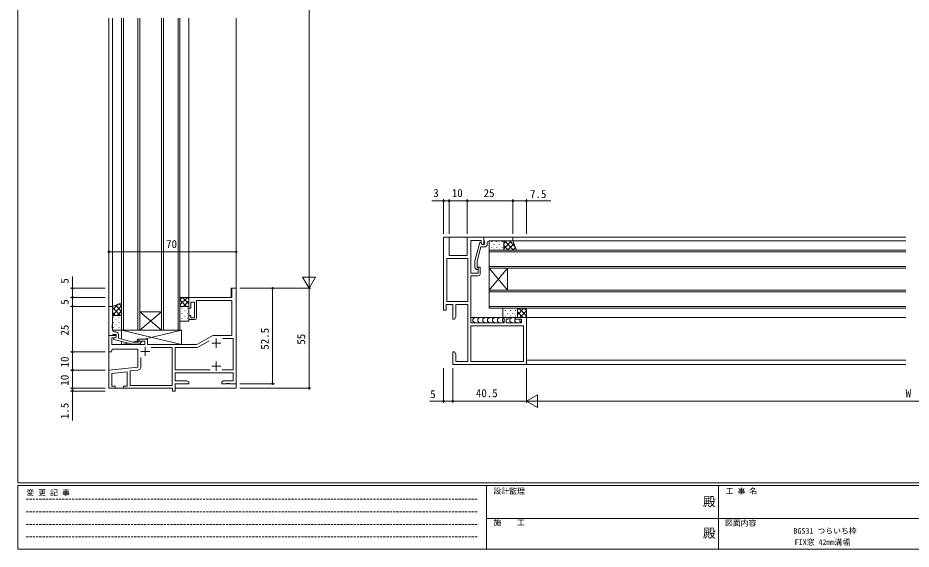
# Model space of a CAD drawing. Units: millimetres on the paper. Extents: x -397 to 397, y -282 to 282.
# Drawn here: x -393.9 to 97, y -282.1 to 9.9 of the extents above; entities that cross this region are included whole.
import ezdxf
from ezdxf.enums import TextEntityAlignment as Align

# ---------------------------------------------------------------- set-up
doc = ezdxf.new("R2010")
doc.units = ezdxf.units.MM
doc.linetypes.add('DASHED1', pattern=[1.8, 1.2, -0.6])
doc.layers.add('0-0_0', color=3, linetype='Continuous')
for name, color, linetype, lineweight in [('0-1_USER1', 2, 'Continuous', 9), ('0-2_YKK_ZWAK', 4, 'Continuous', 9), ('0-3_YKK_11', 6, 'Continuous', 9), ('0-4_YKK_12', 7, 'Continuous', 9), ('0-6_YKK_D', 7, 'Continuous', 9)]:
    doc.layers.add(name, color=color, linetype=linetype, lineweight=lineweight)
doc.styles.add('ＭＳ ゴシック', font='')
doc.styles.get('ＭＳ ゴシック').set_extended_font_data('MS Gothic')

msp = doc.modelspace()

# ---------------------------------------------------------------- linework, layer by layer
at = {"layer": '0-1_USER1'}
for p, q in [((-343.894, 9.8), (-343.894, -193.7)), ((-341.894, 9.8), (-341.894, -149.199)), ((-336.894, 9.8), (-336.894, -161.7)), ((-335.894, -161.7), (-335.894, 9.8)), ((-327.894, 9.8), (-327.894, -161.7)), ((-326.894, -161.7), (-326.894, 9.8)), ((-314.894, 9.8), (-314.894, -161.7)), ((-313.894, -161.7), (-313.894, 9.8)), ((-305.894, 9.8), (-305.894, -161.7)), ((-304.894, -161.7), (-304.894, 9.8)), ((-299.894, 9.8), (-299.894, -143.7)), ((-273.894, -193.7), (-273.894, 9.8)), ((94.106, -112.7), (-122.394, -112.7)), ((94.106, -110.7), (-122.193, -110.7)), ((-134.894, -117.7), (-134.894, -127.7)), ((94.106, -117.7), (-134.894, -117.7)), ((-134.894, -118.7), (94.106, -118.7)), ((94.106, -126.7), (-134.894, -126.7)), ((-134.894, -139.7), (-134.894, -127.7)), ((-134.894, -139.7), (-124.894, -127.7)), ((-134.894, -127.7), (-124.894, -139.7)), ((-134.894, -127.7), (94.106, -127.7)), ((-124.894, -139.7), (-124.894, -127.7)), ((-134.894, -139.7), (-134.894, -149.7)), ((94.106, -139.7), (-134.894, -139.7)), ((-134.894, -140.7), (94.106, -140.7)), ((-299.894, -143.7), (-276.694, -143.7)), ((-326.894, -151.7), (-314.894, -151.7)), ((-326.894, -161.7), (-314.894, -151.7)), ((-314.894, -161.7), (-326.894, -151.7)), ((94.106, -148.7), (-134.894, -148.7)), ((-134.894, -149.7), (94.106, -149.7)), ((94.106, -154.7), (-144.894, -154.7)), ((-336.894, -161.7), (-326.894, -161.7)), ((-326.894, -161.7), (-314.894, -161.7)), ((-314.894, -161.7), (-304.894, -161.7)), ((94.106, -180.7), (-114.692, -180.7)), ((94.106, -178.2), (-114.394, -178.2)), ((-343.894, -193.7), (-309.194, -193.7)), ((-307.394, -193.7), (-273.894, -193.7))]:
    msp.add_line(p, q, dxfattribs=at)
msp.add_lwpolyline([(-276.694, -143.7), (-276.694, -138.7), (-273.894, -138.7)], dxfattribs=at)
at = {"layer": '0-2_YKK_ZWAK'}
for p, q in [((-156.894, -120.702), (-156.894, -110.701)), ((-122.577, -112.7), (-126.894, -117.017)), ((-125.406, -112.7), (-126.894, -114.189)), ((-121.53, -117.7), (-126.53, -112.7)), ((-120.689, -115.712), (-123.702, -112.7)), ((-133.484, -113.02), (-133.484, -113.22)), ((-133.484, -116.05), (-133.484, -116.25)), ((-132.069, -114.435), (-132.069, -114.635)), ((-132.069, -117.465), (-132.069, -117.665)), ((-130.654, -113.02), (-130.654, -113.22)), ((-130.654, -116.05), (-130.654, -116.25)), ((-129.239, -114.435), (-129.239, -114.635)), ((-129.239, -117.465), (-129.239, -117.665)), ((-127.824, -113.02), (-127.824, -113.22)), ((-127.824, -116.05), (-127.824, -116.25)), ((-124.359, -117.7), (-126.894, -115.164)), ((-121.281, -114.232), (-124.749, -117.7)), ((-120.473, -116.253), (-121.92, -117.7)), ((-338.272, -147.25), (-336.894, -148.627)), ((-300.756, -143.7), (-304.894, -147.838)), ((-303.584, -143.7), (-304.894, -145.01)), ((-304.894, -145.082), (-301.276, -148.7)), ((-303.447, -143.7), (-299.894, -147.253)), ((-299.894, -145.667), (-302.928, -148.7)), ((-300.619, -143.7), (-299.894, -144.425)), ((-338.711, -147.425), (-341.894, -150.609)), ((-336.894, -148.437), (-341.894, -153.437)), ((-341.894, -149.284), (-337.48, -153.699)), ((-341.894, -152.113), (-340.308, -153.699)), ((-340.292, -148.058), (-336.894, -151.456)), ((-336.894, -151.266), (-339.327, -153.699)), ((-304.894, -147.91), (-304.104, -148.7)), ((-303.766, -149.725), (-303.566, -149.725)), ((-302.151, -151.14), (-301.951, -151.14)), ((-300.736, -149.725), (-300.536, -149.725)), ((-299.894, -148.495), (-300.099, -148.7)), ((-126.079, -150.828), (-126.079, -151.028)), ((-123.249, -150.828), (-123.249, -151.028)), ((-120.419, -150.828), (-120.419, -151.028)), ((-115.776, -149.7), (-119.394, -153.318)), ((-118.604, -149.7), (-119.394, -150.49)), ((-116.361, -154.7), (-119.394, -151.667)), ((-114.394, -153.838), (-118.532, -149.7)), ((-114.394, -151.147), (-117.947, -154.7)), ((-114.394, -151.01), (-115.704, -149.7)), ((-341.474, -154.631), (-341.274, -154.631)), ((-340.059, -156.046), (-339.859, -156.046)), ((-338.444, -154.631), (-338.244, -154.631)), ((-337.029, -156.046), (-336.894, -156.046)), ((-303.766, -152.555), (-303.566, -152.555)), ((-303.766, -155.385), (-303.566, -155.385)), ((-302.151, -153.97), (-301.951, -153.97)), ((-300.736, -152.555), (-300.536, -152.555)), ((-300.736, -155.385), (-300.536, -155.385)), ((-126.099, -154.7), (-144.894, -154.7)), ((-126.079, -153.858), (-126.079, -154.058)), ((-120.098, -154.7), (-124.69, -154.7)), ((-124.664, -152.443), (-124.664, -152.643)), ((-123.249, -153.858), (-123.249, -154.058)), ((-121.834, -152.443), (-121.834, -152.643)), ((-120.419, -153.858), (-120.419, -154.058)), ((-119.189, -154.7), (-119.394, -154.495)), ((-114.394, -153.975), (-115.119, -154.7)), ((-341.474, -157.461), (-341.274, -157.461)), ((-341.474, -160.291), (-341.274, -160.291)), ((-340.059, -158.876), (-339.859, -158.876)), ((-338.444, -157.461), (-338.244, -157.461)), ((-338.444, -160.291), (-338.244, -160.291)), ((-337.029, -158.876), (-336.894, -158.876)), ((-336.296, -161.7), (-307.296, -161.7)), ((-303.896, -161.7), (-324.521, -166.7)), ((-336.896, -169.7), (-336.896, -167.918)), ((-333.404, -168.853), (-336.896, -169.7)), ((-328.196, -167.591), (-330.97, -168.263))]:
    msp.add_line(p, q, dxfattribs=at)
for points in [[(-156.894, -120.702), (-146.894, -120.702), (-146.894, -110.7), (-156.894, -110.701)], [(-142.841, -154.7), (-143.841, -155.7), (-143.841, -156.7), (-142.841, -157.7)], [(-140.133, -154.7), (-141.133, -155.7), (-141.133, -156.7), (-140.133, -157.7)], [(-137.425, -154.7), (-138.425, -155.7), (-138.425, -156.7), (-137.425, -157.7)], [(-134.718, -154.7), (-135.718, -155.7), (-135.718, -156.7), (-134.718, -157.7)], [(-132.01, -154.7), (-133.01, -155.7), (-133.01, -156.7), (-132.01, -157.7)], [(-129.302, -154.7), (-130.302, -155.7), (-130.302, -156.7), (-129.302, -157.7)], [(-126.594, -154.7), (-127.594, -155.7), (-127.594, -156.7), (-126.682, -157.612)], [(-122.51, -154.7), (-123.51, -155.7), (-123.51, -156.7), (-122.51, -157.7)], [(-120.394, -155.292), (-120.802, -155.7), (-120.802, -156.7), (-119.802, -157.7)], [(-118.094, -155.7), (-118.094, -155.7), (-118.094, -156.7), (-117.182, -157.612)], [(-336.896, -166.675), (-336.896, -161.7), (-303.896, -161.7)], [(-303.896, -161.7), (-303.896, -169.7), (-336.896, -161.7)], [(-303.896, -169.7), (-322.694, -169.7), (-322.694, -166.7), (-328.196, -166.7), (-328.196, -168.3)], [(-328.196, -169.5), (-328.196, -169.7), (-336.896, -169.7)]]:
    msp.add_lwpolyline(points, dxfattribs=at)
for points in [[(-126.894, -112.7), (-126.894, -117.7), (-134.894, -117.7), (-134.894, -112.7)], [(-126.894, -117.7), (-119.894, -117.7), (-121.894, -112.7), (-126.894, -112.7)], [(-336.894, -153.699), (-336.894, -146.699), (-341.894, -148.699), (-341.894, -153.699)], [(-304.894, -148.7), (-304.894, -143.7), (-299.894, -143.7), (-299.894, -148.7)], [(-299.894, -148.7), (-304.894, -148.7), (-304.894, -156.7), (-299.894, -156.7)], [(-119.394, -154.7), (-119.394, -149.7), (-127.394, -149.7), (-127.394, -154.7)], [(-119.394, -149.7), (-114.394, -149.7), (-114.394, -154.7), (-119.394, -154.7)], [(-341.894, -153.699), (-336.894, -153.699), (-336.894, -161.7), (-341.894, -161.699)]]:
    msp.add_lwpolyline(points, close=True, dxfattribs=at)
at = {"layer": '0-3_YKK_11'}
for p, q in [((-233.894, 154.3), (-233.894, -131.7)), ((-159.894, -108.7), (-159.894, -89.7)), ((-156.894, -108.7), (-156.894, -89.7)), ((-156.894, -108.7), (-156.894, -89.7)), ((-146.894, -90.7), (-156.894, -90.7)), ((-146.894, -108.7), (-146.894, -89.7)), ((-146.894, -108.7), (-146.894, -89.7)), ((-121.894, -90.7), (-146.894, -90.7)), ((-121.894, -108.7), (-121.894, -89.7)), ((-121.894, -108.7), (-121.894, -89.7)), ((-114.394, -108.7), (-114.394, -89.7)), ((-273.894, -118.7), (-343.894, -118.7)), ((-233.894, -138.7), (-233.894, -126.576)), ((-233.894, -138.7), (-237.394, -132.638)), ((-230.394, -132.638), (-237.394, -132.638)), ((-233.894, -138.7), (-230.394, -132.638)), ((-345.894, -138.7), (-364.894, -138.7)), ((-271.894, -138.7), (-252.894, -138.7)), ((-271.894, -138.7), (-232.894, -138.7)), ((-271.894, -138.7), (-232.894, -138.7)), ((-253.894, -138.7), (-253.894, -191.2)), ((-233.894, -138.7), (-233.894, -193.7)), ((-345.894, -143.7), (-364.894, -143.7)), ((-345.894, -143.7), (-364.894, -143.7)), ((-363.894, -148.7), (-363.894, -143.7)), ((-345.894, -148.7), (-364.894, -148.7)), ((-345.894, -148.7), (-364.894, -148.7)), ((-363.894, -148.7), (-363.894, -173.7)), ((-345.894, -173.7), (-364.894, -173.7)), ((-345.894, -173.7), (-364.894, -173.7)), ((-363.894, -173.7), (-363.894, -183.7)), ((-345.894, -183.7), (-364.894, -183.7)), ((-345.894, -183.7), (-364.894, -183.7)), ((-363.894, -183.7), (-363.894, -193.7)), ((-159.894, -182.7), (-159.894, -201.7)), ((-154.894, -182.7), (-154.894, -201.7)), ((-154.894, -182.7), (-154.894, -201.7)), ((-114.394, -182.7), (-114.394, -201.7)), ((-114.394, -182.7), (-114.394, -201.7)), ((-271.894, -191.2), (-252.894, -191.2)), ((-345.894, -193.7), (-364.894, -193.7)), ((-345.894, -193.7), (-364.894, -193.7)), ((-345.894, -195.2), (-364.894, -195.2)), ((-363.894, -193.7), (-363.894, -192)), ((-363.894, -193.7), (-363.894, -195.2)), ((-363.894, -195.2), (-363.894, -211.4)), ((-271.894, -193.7), (-232.894, -193.7)), ((-114.394, -200.7), (-154.894, -200.7)), ((-114.394, -200.7), (-108.332, -197.2)), ((-114.394, -200.7), (-108.332, -204.2)), ((-114.394, -200.7), (-102.27, -200.7)), ((-108.332, -204.2), (-108.332, -197.2)), ((-107.394, -200.7), (298.606, -200.7))]:
    msp.add_line(p, q, dxfattribs=at)
for points in [[(-156.894, -90.7), (-159.894, -90.7), (-166.394, -90.7)], [(-121.894, -90.7), (-114.394, -90.7), (-100.961, -90.7)], [(-363.894, -143.7), (-363.894, -138.7), (-363.894, -132.2)], [(-154.894, -200.7), (-159.894, -200.7), (-167.561, -200.7)]]:
    msp.add_lwpolyline(points, dxfattribs=at)
for centre in [(-159.894, -90.7), (-156.894, -90.7), (-156.894, -90.7), (-146.894, -90.7), (-146.894, -90.7), (-121.894, -90.7), (-121.894, -90.7), (-114.394, -90.7), (-343.894, -118.7), (-273.894, -118.7), (-363.894, -138.7), (-253.894, -138.7), (-363.894, -143.7), (-363.894, -143.7), (-363.894, -148.7), (-363.894, -148.7), (-363.894, -173.7), (-363.894, -173.7), (-363.894, -183.7), (-363.894, -183.7), (-253.894, -191.2), (-363.894, -193.7), (-363.894, -193.7), (-363.894, -195.2), (-233.894, -193.7), (-159.894, -200.7), (-154.894, -200.7), (-154.894, -200.7)]:
    msp.add_circle(centre, 0.425, dxfattribs=at)
at = {"layer": '0-4_YKK_12'}
for p, q in [((-135.894, -114.5), (-135.894, -113.7)), ((-340.094, -162.7), (-340.894, -162.7)), ((-287.498, -164.968), (-295.23, -169.432)), ((-284.894, -166.4), (-284.894, -171.4)), ((-323.894, -170.9), (-323.894, -175.9)), ((-294.793, -171.062), (-288.732, -167.562)), ((-287.394, -168.9), (-282.394, -168.9)), ((-326.394, -173.4), (-321.394, -173.4)), ((-326.264, -176.813), (-326.264, -181.765)), ((-287.394, -181.5), (-282.394, -181.5)), ((-284.894, -179), (-284.894, -184))]:
    msp.add_line(p, q, dxfattribs=at)
for points in [[(-114.394, -180.7), (-154.894, -180.7), (-154.894, -173.7), (-153.894, -173.7), (-153.194, -174.912), (-153.194, -179), (-146.594, -179), (-146.594, -147.7), (-153.194, -147.7), (-153.194, -154.488), (-153.894, -155.7), (-154.894, -155.7), (-154.894, -147.7), (-158.594, -147.7), (-158.594, -150.7), (-159.894, -150.7), (-159.894, -110.7), (-156.894, -110.7), (-156.894, -120.7), (-146.894, -120.7), (-146.894, -110.7), (-137.894, -110.7), (-137.894, -114.7), (-138.694, -114.7), (-139.194, -113.834), (-139.194, -112.4), (-144.894, -112.4), (-144.894, -130.4), (-140.894, -130.4), (-140.894, -127.2), (-139.894, -127.2), (-139.894, -130.9)], [(-121.894, -110.7), (-137.894, -110.7), (-137.894, -112.4), (-137.594, -112.7), (-137.394, -112.9), (-137.394, -114.7), (-138.694, -114.7), (-139.387, -113.5), (-139.987, -113.5), (-142.694, -123.603), (-142.694, -127.549), (-141.918, -128.324)], [(-134.894, -112.7), (-133.852, -112.7), (-133.669, -112.58), (-133.119, -112.58), (-132.936, -112.7), (-132.852, -112.7), (-132.669, -112.58), (-132.119, -112.58), (-131.936, -112.7), (-121.894, -112.7), (-121.894, -110.7)], [(-141.07, -127.476), (-141.494, -127.051), (-141.494, -123.761), (-139.415, -116), (-137.394, -116)], [(-140.894, -131.9), (-144.894, -131.9), (-144.894, -157.7), (-126.594, -157.7), (-126.594, -154.7), (-124.394, -154.7), (-124.394, -155.7), (-125.594, -155.7), (-125.594, -157.7), (-117.094, -157.7), (-117.094, -155.7), (-120.394, -155.7), (-120.394, -154.7), (-114.394, -154.7), (-114.394, -180.7)], [(-273.894, -191.2), (-273.894, -138.7), (-276.394, -138.7), (-276.394, -143.7), (-299.894, -143.7), (-299.894, -149.7), (-298.894, -149.7), (-298.894, -146.4), (-296.894, -146.4), (-296.894, -154.9), (-298.894, -154.9), (-298.894, -153.7), (-299.894, -153.7), (-299.894, -155.9), (-296.694, -155.9)], [(-295.694, -154.9), (-295.694, -145.5), (-276.394, -145.5), (-276.394, -164.7), (-286.498, -164.7)], [(-343.894, -148.7), (-343.894, -164.7), (-342.194, -164.7), (-341.894, -164.4), (-341.694, -164.2), (-339.894, -164.2), (-339.894, -165.5), (-341.094, -166.193), (-341.094, -166.793), (-330.991, -169.5), (-327.046, -169.5), (-326.27, -168.724)], [(-341.894, -161.7), (-341.894, -160.658), (-342.014, -160.475), (-342.014, -159.925), (-341.894, -159.742), (-341.894, -159.658), (-342.014, -159.475), (-342.014, -158.925), (-341.894, -158.742), (-341.894, -148.7), (-343.894, -148.7)], [(-296.23, -169.7), (-322.694, -169.7), (-322.694, -166.7), (-327.394, -166.7), (-327.394, -167.7), (-324.194, -167.7), (-324.194, -169.7), (-342.264, -169.7), (-342.264, -166), (-340.76, -166), (-339.894, -165.5), (-339.894, -164.7), (-343.894, -164.7), (-343.894, -173.7), (-342.394, -173.7), (-341.992, -172.2), (-327.894, -172.2), (-327.894, -182.1), (-343.894, -183.7), (-343.894, -193.7), (-340.394, -193.7), (-340.394, -192.5), (-342.264, -192.5), (-342.264, -185.547), (-333.894, -184.71), (-333.894, -192.5), (-335.894, -192.5), (-335.894, -193.7), (-334.352, -193.7), (-334.169, -193.58), (-333.619, -193.58), (-333.436, -193.7), (-308.894, -193.7), (-308.894, -195.2), (-307.394, -195.2), (-307.394, -191.2), (-299.894, -191.2), (-299.894, -190.2), (-300.985, -189.57), (-307.394, -189.57)], [(-327.118, -167.876), (-327.543, -168.3), (-330.833, -168.3), (-338.594, -166.22), (-338.594, -164.2)], [(-281.307, -166.33), (-275.524, -166.33), (-275.524, -183.57), (-281.544, -183.57)], [(-328.065, -183.755), (-332.264, -184.175), (-332.264, -192.07), (-309.024, -192.07), (-309.024, -171.33), (-320.655, -171.33)], [(-288.245, -183.57), (-307.394, -183.57), (-307.394, -171.33), (-295.793, -171.33)], [(-307.394, -189.57), (-307.394, -185.2), (-275.524, -185.2), (-275.524, -189.57), (-280.803, -189.57), (-281.894, -190.2), (-281.894, -191.2), (-279.352, -191.2), (-279.169, -191.08), (-278.619, -191.08), (-278.436, -191.2), (-278.352, -191.2), (-278.169, -191.08), (-277.619, -191.08), (-277.436, -191.2), (-273.894, -191.2)]]:
    msp.add_lwpolyline(points, dxfattribs=at)
for points in [[(-158.194, -122.4), (-158.194, -146), (-146.594, -146), (-146.594, -122.4)], [(-116.094, -159.4), (-144.894, -159.4), (-144.894, -179), (-116.094, -179)]]:
    msp.add_lwpolyline(points, close=True, dxfattribs=at)
for centre, radius, start, end in [((-134.894, -113.7), 1, 90.00001, 179.99999), ((-137.394, -114.5), 1.5, 270.00001, 359.99999), ((-141.494, -127.9), 0.6, 224.99999, 45.00001), ((-140.894, -130.9), 1, 270.00001, 359.99999), ((-296.694, -154.9), 1, 270.00001, 359.99999), ((-340.894, -161.7), 1, 180.00001, 269.99999), ((-340.094, -164.2), 1.5, 0.00001, 89.99999), ((-286.498, -166.7), 2, 89.99998, 120), ((-326.694, -168.3), 0.6, 314.99999, 135.00001), ((-296.23, -167.7), 2, 269.99998, 300), ((-295.793, -169.33), 2, 269.99998, 300), ((-328.264, -181.765), 2, 275.71057, 360)]:
    msp.add_arc(centre, radius, start, end, dxfattribs=at)
at = {"layer": '0-6_YKK_D'}
for p, q in [((-393.908, -245.7), (-393.908, 279.3)), ((376.092, -245.7), (-393.908, -245.7)), ((338.292, -247.1), (-393.908, -247.1)), ((-393.908, -282.1), (-393.908, -247.1)), ((-136.308, -247.1), (-136.308, -282.1)), ((-8.908, -247.1), (-8.908, -282.1)), ((-136.308, -265.299), (-7.508, -265.299)), ((-7.508, -265.299), (121.292, -265.299)), ((-393.908, -282.1), (338.292, -282.1))]:
    msp.add_line(p, q, dxfattribs=at)
at = {"layer": '0-6_YKK_D', "linetype": 'DASHED1'}
for p, q in [((-389.31, -254.612), (-141.117, -254.612)), ((-389.31, -261.541), (-141.117, -261.541)), ((-389.31, -268.47), (-141.117, -268.47)), ((-389.31, -275.398), (-141.117, -275.398))]:
    msp.add_line(p, q, dxfattribs=at)

# ---------------------------------------------------------------- texts
at = {"layer": '0-0_0', "style": 'ＭＳ ゴシック'}
for s, p in [('BGS31 つらいち枠 ', (32.349, -274.549)), ('FIX窓 42mm溝幅 ', (32.989, -280.725))]:
    msp.add_text(s, height=3.079, dxfattribs=at).set_placement(p, align=Align.BOTTOM_LEFT)
at = {"layer": '0-3_YKK_11', "style": 'ＭＳ ゴシック'}
for s, p in [('3', (-165.594, -89.9)), ('10', (-155.414, -89.9)), ('25', (-137.914, -89.9)), ('7.5', (-112.428, -90.433)), ('70', (-312.414, -117.9)), ('5', (-167.294, -200.433)), ('40.5', (-142.164, -199.9)), ('W', (94.006, -199.9))]:
    msp.add_text(s, height=4.399, dxfattribs=at).set_placement(p, align=Align.BOTTOM_LEFT)
for s, p in [('5', (-364.694, -136.2)), ('5', (-364.694, -147.8)), ('25', (-364.694, -164.72)), ('52.5', (-254.694, -172.47)), ('55', (-234.694, -169.72)), ('10', (-364.694, -182.22)), ('10', (-364.694, -192.22)), ('1.5', (-364.694, -210.6))]:
    msp.add_text(s, height=4.399, rotation=90, dxfattribs=at).set_placement(p, align=Align.BOTTOM_LEFT)
at = {"layer": '0-6_YKK_D', "style": 'ＭＳ ゴシック'}
for s, height, p in [('変 更 記 事', 3.079, (-389.194, -253.547)), ('設計監理', 3.079, (-132.539, -252.633)), ('工 事 名', 3.079, (-4.896, -252.633)), ('殿', 5.132, (-17.39, -260.056)), ('施\u3000\u3000工', 3.079, (-132.539, -269.954)), ('図面内容', 3.079, (-5.291, -270.248)), ('殿', 5.132, (-17.39, -277.378))]:
    msp.add_text(s, height=height, dxfattribs=at).set_placement(p, align=Align.BOTTOM_LEFT)

doc.saveas('drawing.dxf')
